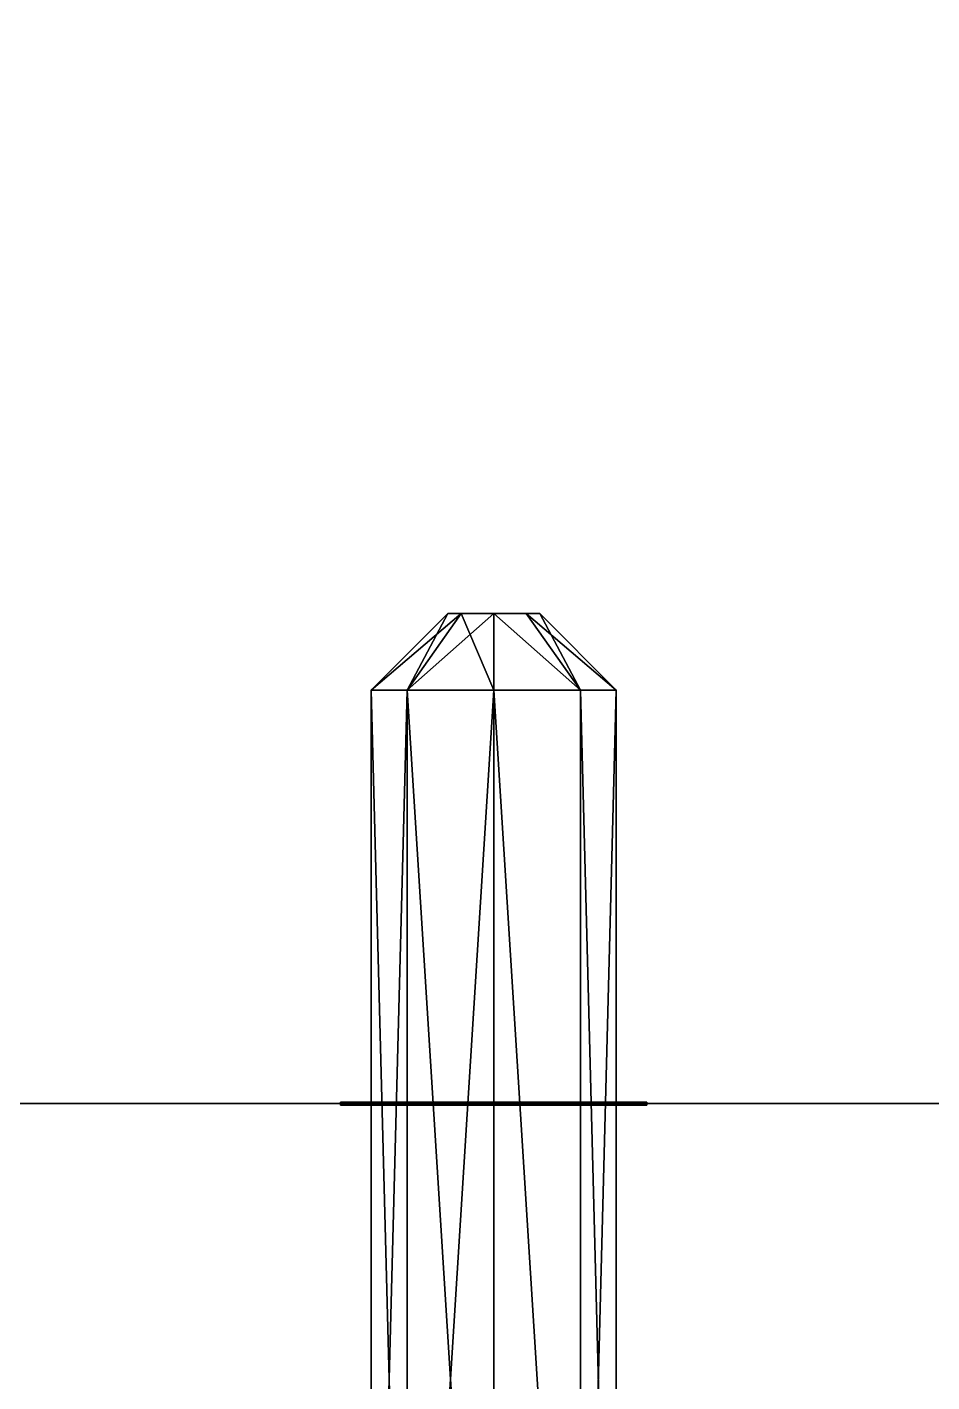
# Model space of a CAD drawing. Extents: x -150 to 2334, y -150 to 2984.
# Drawn here: x 1750.77 to 1780.3, y 767.37 to 811.61 of the extents above; entities that cross this region are included whole.
import ezdxf

# ---------------------------------------------------------------- set-up
doc = ezdxf.new("R2010")
doc.units = 0
for name, color, linetype in [('LAYER0', 7, 'CONTINUOUS'), ('LAYER108', 7, 'CONTINUOUS'), ('LAYER125', 7, 'CONTINUOUS'), ('LAYER142', 7, 'CONTINUOUS'), ('LAYER159', 7, 'CONTINUOUS'), ('LAYER21', 7, 'CONTINUOUS'), ('LAYER22', 251, 'CONTINUOUS'), ('LAYER243', 7, 'CONTINUOUS'), ('LAYER277', 7, 'CONTINUOUS'), ('LAYER310', 7, 'CONTINUOUS'), ('LAYER46', 7, 'CONTINUOUS'), ('LAYER47', 251, 'CONTINUOUS')]:
    doc.layers.add(name, color=color, linetype=linetype)

msp = doc.modelspace()

# ---------------------------------------------------------------- linework, layer by layer
at = {"layer": 'LAYER0', "invisible_edges": 1}
for points in [[(2334, 2984, -5), (-150, -150, -5), (-150, 2984, -5), (2334, 2984, -5)], [(-150, -150, -5), (2334, 2984, -5), (2334, -150, -5), (-150, -150, -5)], [(2334, -150), (-150, 2984), (-150, -150), (2334, -150)], [(-150, 2984), (2334, -150), (2334, 2984), (-150, 2984)]]:
    msp.add_3dface(points, dxfattribs=at)
at = {"layer": 'LAYER108', "invisible_edges": 1}
for points in [[(2139.4, 1489.128, 866), (1674, 776.4584, 866), (2139.4, 776.4584, 866), (2139.4, 1489.128, 866)], [(1674, 776.4584, 866), (2139.4, 1489.128, 866), (1674, 1489.128, 866), (1674, 776.4584, 866)], [(1674, 1489.128, 848), (2139.4, 776.4584, 848), (1674, 776.4584, 848), (1674, 1489.128, 848)], [(2139.4, 776.4584, 848), (1674, 1489.128, 848), (2139.4, 1489.128, 848), (2139.4, 776.4584, 848)], [(2139.4, 776.4584, 848), (1674, 776.4584, 866), (1674, 776.4584, 848), (2139.4, 776.4584, 848)], [(1674, 776.4584, 866), (2139.4, 776.4584, 848), (2139.4, 776.4584, 866), (1674, 776.4584, 866)]]:
    msp.add_3dface(points, dxfattribs=at)
at = {"layer": 'LAYER125', "invisible_edges": 1}
for points in [[(2139.4, 1489.128, 1934), (1674, 776.4584, 1934), (2139.4, 776.4584, 1934), (2139.4, 1489.128, 1934)], [(1674, 776.4584, 1934), (2139.4, 1489.128, 1934), (1674, 1489.128, 1934), (1674, 776.4584, 1934)], [(1674, 1489.128, 1916), (2139.4, 776.4584, 1916), (1674, 776.4584, 1916), (1674, 1489.128, 1916)], [(2139.4, 776.4584, 1916), (1674, 1489.128, 1916), (2139.4, 1489.128, 1916), (2139.4, 776.4584, 1916)], [(2139.4, 776.4584, 1916), (1674, 776.4584, 1934), (1674, 776.4584, 1916), (2139.4, 776.4584, 1916)], [(1674, 776.4584, 1934), (2139.4, 776.4584, 1916), (2139.4, 776.4584, 1934), (1674, 776.4584, 1934)]]:
    msp.add_3dface(points, dxfattribs=at)
at = {"layer": 'LAYER142', "invisible_edges": 1}
for points in [[(2139.4, 1489.128, 1184), (1614, 776.4584, 1184), (2139.4, 776.4584, 1184), (2139.4, 1489.128, 1184)], [(1614, 776.4584, 1184), (2139.4, 1489.128, 1184), (1614, 1489.128, 1184), (1614, 776.4584, 1184)], [(1614, 1489.128, 1166), (2139.4, 776.4584, 1166), (1614, 776.4584, 1166), (1614, 1489.128, 1166)], [(2139.4, 776.4584, 1166), (1614, 1489.128, 1166), (2139.4, 1489.128, 1166), (2139.4, 776.4584, 1166)], [(2139.4, 776.4584, 1166), (1614, 776.4584, 1184), (1614, 776.4584, 1166), (2139.4, 776.4584, 1166)], [(1614, 776.4584, 1184), (2139.4, 776.4584, 1166), (2139.4, 776.4584, 1184), (1614, 776.4584, 1184)]]:
    msp.add_3dface(points, dxfattribs=at)
at = {"layer": 'LAYER159', "invisible_edges": 1}
for points in [[(2139.4, 1489.128, 1578), (1614, 776.4584, 1578), (2139.4, 776.4584, 1578), (2139.4, 1489.128, 1578)], [(1614, 776.4584, 1578), (2139.4, 1489.128, 1578), (1614, 1489.128, 1578), (1614, 776.4584, 1578)], [(1614, 1489.128, 1560), (2139.4, 776.4584, 1560), (1614, 776.4584, 1560), (1614, 1489.128, 1560)], [(2139.4, 776.4584, 1560), (1614, 1489.128, 1560), (2139.4, 1489.128, 1560), (2139.4, 776.4584, 1560)], [(2139.4, 776.4584, 1560), (1614, 776.4584, 1578), (1614, 776.4584, 1560), (2139.4, 776.4584, 1560)], [(1614, 776.4584, 1578), (2139.4, 776.4584, 1560), (2139.4, 776.4584, 1578), (1614, 776.4584, 1578)]]:
    msp.add_3dface(points, dxfattribs=at)
at = {"layer": 'LAYER21'}
for points in [[(1762, 789.957, 857), (1764.939, 792.457, 858.0607), (1763.172, 789.957, 859.8284), (1762, 789.957, 857)], [(1764.5, 792.457, 857), (1764.939, 792.457, 858.0607), (1762, 789.957, 857), (1764.5, 792.457, 857)], [(1763.172, 789.957, 854.1716), (1764.5, 792.457, 857), (1762, 789.957, 857), (1763.172, 789.957, 854.1716)], [(1763.172, 789.957, 859.8284), (1764.5, 792.457, 857), (1762, 789.957, 857), (1763.172, 789.957, 859.8284)], [(1762, 789.957, 857), (1764.939, 792.457, 855.9393), (1763.172, 789.957, 854.1716), (1762, 789.957, 857)], [(1764.5, 792.457, 857), (1764.939, 792.457, 855.9393), (1762, 789.957, 857), (1764.5, 792.457, 857)], [(1764.5, 792.457, 857), (1763.172, 789.957, 854.1716), (1762, 789.957, 857), (1764.5, 792.457, 857)], [(1764.939, 792.457, 858.0607), (1766, 789.957, 861), (1763.172, 789.957, 859.8284), (1764.939, 792.457, 858.0607)], [(1764.939, 792.457, 855.9393), (1764.5, 792.457, 857), (1763.172, 789.957, 854.1716), (1764.939, 792.457, 855.9393)], [(1763.172, 789.957, 854.1716), (1766, 792.457, 855.5), (1764.939, 792.457, 855.9393), (1763.172, 789.957, 854.1716)], [(1766, 789.957, 853), (1766, 792.457, 855.5), (1763.172, 789.957, 854.1716), (1766, 789.957, 853)], [(1766, 789.957, 861), (1764.939, 792.457, 858.0607), (1763.172, 789.957, 859.8284), (1766, 789.957, 861)], [(1764.939, 792.457, 858.0607), (1764.5, 792.457, 857), (1763.172, 789.957, 859.8284), (1764.939, 792.457, 858.0607)], [(1764.939, 792.457, 855.9393), (1763.172, 789.957, 854.1716), (1764.5, 792.457, 857), (1764.939, 792.457, 855.9393)], [(1766, 792.457, 855.5), (1763.172, 789.957, 854.1716), (1764.939, 792.457, 855.9393), (1766, 792.457, 855.5)], [(1766, 789.957, 853), (1763.172, 789.957, 854.1716), (1766, 792.457, 855.5), (1766, 789.957, 853)], [(1764.5, 792.457, 857), (1767.061, 792.457, 858.0607), (1764.939, 792.457, 858.0607), (1764.5, 792.457, 857)], [(1764.5, 792.457, 857), (1767.5, 792.457, 857), (1767.061, 792.457, 858.0607), (1764.5, 792.457, 857)], [(1764.939, 792.457, 855.9393), (1767.5, 792.457, 857), (1764.5, 792.457, 857), (1764.939, 792.457, 855.9393)], [(1767.061, 792.457, 858.0607), (1764.939, 792.457, 855.9393), (1764.5, 792.457, 857), (1767.061, 792.457, 858.0607)], [(1766, 792.457, 858.5), (1764.5, 792.457, 857), (1764.939, 792.457, 858.0607), (1766, 792.457, 858.5)], [(1767.061, 792.457, 858.0607), (1764.5, 792.457, 857), (1766, 792.457, 858.5), (1767.061, 792.457, 858.0607)], [(1766, 792.457, 858.5), (1766, 789.957, 861), (1764.939, 792.457, 858.0607), (1766, 792.457, 858.5)], [(1764.939, 792.457, 858.0607), (1767.061, 792.457, 858.0607), (1766, 792.457, 858.5), (1764.939, 792.457, 858.0607)], [(1764.939, 792.457, 855.9393), (1767.061, 792.457, 855.9393), (1767.5, 792.457, 857), (1764.939, 792.457, 855.9393)], [(1766, 792.457, 855.5), (1767.061, 792.457, 855.9393), (1764.939, 792.457, 855.9393), (1766, 792.457, 855.5)], [(1766, 792.457, 858.5), (1764.939, 792.457, 858.0607), (1766, 789.957, 861), (1766, 792.457, 858.5)], [(1767.061, 792.457, 855.9393), (1764.939, 792.457, 855.9393), (1767.5, 792.457, 857), (1767.061, 792.457, 855.9393)], [(1766, 792.457, 855.5), (1764.939, 792.457, 855.9393), (1767.061, 792.457, 855.9393), (1766, 792.457, 855.5)], [(1767.5, 792.457, 857), (1764.939, 792.457, 855.9393), (1767.061, 792.457, 858.0607), (1767.5, 792.457, 857)], [(1768.828, 789.957, 859.8284), (1766, 792.457, 858.5), (1766, 789.957, 861), (1768.828, 789.957, 859.8284)], [(1767.061, 792.457, 858.0607), (1766, 792.457, 858.5), (1768.828, 789.957, 859.8284), (1767.061, 792.457, 858.0607)], [(1768.828, 789.957, 854.1716), (1766, 792.457, 855.5), (1767.061, 792.457, 855.9393), (1768.828, 789.957, 854.1716)], [(1766, 789.957, 853), (1766, 792.457, 855.5), (1768.828, 789.957, 854.1716), (1766, 789.957, 853)], [(1768.828, 789.957, 859.8284), (1767.5, 792.457, 857), (1767.061, 792.457, 858.0607), (1768.828, 789.957, 859.8284)], [(1770, 789.957, 857), (1767.061, 792.457, 855.9393), (1767.5, 792.457, 857), (1770, 789.957, 857)], [(1768.828, 789.957, 854.1716), (1767.061, 792.457, 855.9393), (1770, 789.957, 857), (1768.828, 789.957, 854.1716)], [(1770, 789.957, 857), (1767.5, 792.457, 857), (1768.828, 789.957, 859.8284), (1770, 789.957, 857)], [(1763.172, 789.957, 859.8284), (1762, 744.957, 857), (1763.172, 744.957, 859.8284), (1763.172, 789.957, 859.8284)], [(1762, 789.957, 857), (1762, 744.957, 857), (1763.172, 789.957, 859.8284), (1762, 789.957, 857)], [(1762, 789.957, 857), (1763.172, 744.957, 854.1716), (1762, 744.957, 857), (1762, 789.957, 857)], [(1763.172, 789.957, 854.1716), (1763.172, 744.957, 854.1716), (1762, 789.957, 857), (1763.172, 789.957, 854.1716)], [(1766, 789.957, 861), (1763.172, 744.957, 859.8284), (1766, 744.957, 861), (1766, 789.957, 861)], [(1763.172, 789.957, 859.8284), (1763.172, 744.957, 859.8284), (1766, 789.957, 861), (1763.172, 789.957, 859.8284)], [(1763.172, 789.957, 854.1716), (1766, 744.957, 853), (1763.172, 744.957, 854.1716), (1763.172, 789.957, 854.1716)], [(1766, 789.957, 853), (1766, 744.957, 853), (1763.172, 789.957, 854.1716), (1766, 789.957, 853)], [(1768.828, 744.957, 859.8284), (1766, 789.957, 861), (1766, 744.957, 861), (1768.828, 744.957, 859.8284)], [(1768.828, 789.957, 859.8284), (1766, 789.957, 861), (1768.828, 744.957, 859.8284), (1768.828, 789.957, 859.8284)], [(1768.828, 744.957, 854.1716), (1766, 789.957, 853), (1768.828, 789.957, 854.1716), (1768.828, 744.957, 854.1716)], [(1766, 744.957, 853), (1766, 789.957, 853), (1768.828, 744.957, 854.1716), (1766, 744.957, 853)], [(1768.828, 744.957, 859.8284), (1770, 789.957, 857), (1768.828, 789.957, 859.8284), (1768.828, 744.957, 859.8284)], [(1770, 744.957, 857), (1770, 789.957, 857), (1768.828, 744.957, 859.8284), (1770, 744.957, 857)], [(1770, 744.957, 857), (1768.828, 789.957, 854.1716), (1770, 789.957, 857), (1770, 744.957, 857)], [(1768.828, 744.957, 854.1716), (1768.828, 789.957, 854.1716), (1770, 744.957, 857), (1768.828, 744.957, 854.1716)]]:
    msp.add_3dface(points, dxfattribs=at)
at = {"layer": 'LAYER22'}
for points in [[(1761, 776.507, 862), (1761, 776.507, 852), (1761, 776.507, 862)], [(1761, 776.507, 862), (1761, 776.407, 862), (1761, 776.407, 862), (1761, 776.507, 862)], [(1761, 776.407, 862), (1761, 776.407, 852), (1761, 776.507, 852), (1761, 776.507, 862)], [(1761, 776.407, 852), (1771, 776.407, 852), (1771, 776.507, 852), (1761, 776.507, 852)], [(1761, 776.507, 852), (1771, 776.507, 852), (1771, 776.507, 862), (1761, 776.507, 862)], [(1761, 776.507, 862), (1771, 776.507, 862), (1771, 776.407, 862), (1761, 776.407, 862)], [(1771, 776.507, 852), (1771, 776.407, 852), (1771, 776.407, 852), (1771, 776.507, 852)], [(1771, 776.507, 862), (1771, 776.507, 852), (1771, 776.407, 852), (1771, 776.407, 862)], [(1771, 776.407, 852), (1771, 776.407, 852), (1761, 776.407, 852), (1771, 776.407, 852)], [(1771, 776.407, 862), (1771, 776.407, 852), (1761, 776.407, 852), (1761, 776.407, 862)]]:
    msp.add_3dface(points, dxfattribs=at)
at = {"layer": 'LAYER243', "invisible_edges": 1}
for points in [[(2164, 776.458), (1614, 758.458), (1614, 776.458), (2164, 776.458)], [(1614, 758.458), (2164, 776.458), (2164, 758.458), (1614, 758.458)], [(2164, 758.458, 2350), (1614, 776.458, 2350), (1614, 758.458, 2350), (2164, 758.458, 2350)], [(1614, 776.458, 2350), (2164, 758.458, 2350), (2164, 776.458, 2350), (1614, 776.458, 2350)], [(1614, 776.458, 2350), (2164, 776.458), (1614, 776.458), (1614, 776.458, 2350)], [(2164, 776.458), (1614, 776.458, 2350), (2164, 776.458, 2350), (2164, 776.458)]]:
    msp.add_3dface(points, dxfattribs=at)
at = {"layer": 'LAYER277', "invisible_edges": 1}
for points in [[(2164, 776.455, 80), (1614, 1489.125, 80), (2164, 1489.125, 80), (2164, 776.455, 80)], [(1614, 1489.125, 80), (2164, 776.455, 80), (1614, 776.455, 80), (1614, 1489.125, 80)], [(1614, 776.455, 98), (2164, 1489.125, 98), (1614, 1489.125, 98), (1614, 776.455, 98)], [(2164, 1489.125, 98), (1614, 776.455, 98), (2164, 776.455, 98), (2164, 1489.125, 98)], [(2164, 776.455, 80), (1614, 776.455, 98), (1614, 776.455, 80), (2164, 776.455, 80)], [(1614, 776.455, 98), (2164, 776.455, 80), (2164, 776.455, 98), (1614, 776.455, 98)]]:
    msp.add_3dface(points, dxfattribs=at)
at = {"layer": 'LAYER310', "invisible_edges": 1}
for points in [[(2164, 1489.125, 2349), (1614, 776.455, 2349), (2164, 776.455, 2349), (2164, 1489.125, 2349)], [(1614, 776.455, 2349), (2164, 1489.125, 2349), (1614, 1489.125, 2349), (1614, 776.455, 2349)], [(1614, 1489.125, 2331), (2164, 776.455, 2331), (1614, 776.455, 2331), (1614, 1489.125, 2331)], [(2164, 776.455, 2331), (1614, 1489.125, 2331), (2164, 1489.125, 2331), (2164, 776.455, 2331)], [(2164, 776.455, 2331), (1614, 776.455, 2349), (1614, 776.455, 2331), (2164, 776.455, 2331)], [(1614, 776.455, 2349), (2164, 776.455, 2331), (2164, 776.455, 2349), (1614, 776.455, 2349)]]:
    msp.add_3dface(points, dxfattribs=at)
at = {"layer": 'LAYER46'}
for points in [[(1762, 789.957, 1925), (1764.939, 792.457, 1926.061), (1763.172, 789.957, 1927.828), (1762, 789.957, 1925)], [(1764.5, 792.457, 1925), (1764.939, 792.457, 1926.061), (1762, 789.957, 1925), (1764.5, 792.457, 1925)], [(1763.172, 789.957, 1922.172), (1764.5, 792.457, 1925), (1762, 789.957, 1925), (1763.172, 789.957, 1922.172)], [(1763.172, 789.957, 1927.828), (1764.5, 792.457, 1925), (1762, 789.957, 1925), (1763.172, 789.957, 1927.828)], [(1762, 789.957, 1925), (1764.939, 792.457, 1923.939), (1763.172, 789.957, 1922.172), (1762, 789.957, 1925)], [(1764.5, 792.457, 1925), (1764.939, 792.457, 1923.939), (1762, 789.957, 1925), (1764.5, 792.457, 1925)], [(1764.5, 792.457, 1925), (1763.172, 789.957, 1922.172), (1762, 789.957, 1925), (1764.5, 792.457, 1925)], [(1764.939, 792.457, 1926.061), (1766, 789.957, 1929), (1763.172, 789.957, 1927.828), (1764.939, 792.457, 1926.061)], [(1764.939, 792.457, 1923.939), (1764.5, 792.457, 1925), (1763.172, 789.957, 1922.172), (1764.939, 792.457, 1923.939)], [(1763.172, 789.957, 1922.172), (1766, 792.457, 1923.5), (1764.939, 792.457, 1923.939), (1763.172, 789.957, 1922.172)], [(1766, 789.957, 1921), (1766, 792.457, 1923.5), (1763.172, 789.957, 1922.172), (1766, 789.957, 1921)], [(1766, 789.957, 1929), (1764.939, 792.457, 1926.061), (1763.172, 789.957, 1927.828), (1766, 789.957, 1929)], [(1764.939, 792.457, 1926.061), (1764.5, 792.457, 1925), (1763.172, 789.957, 1927.828), (1764.939, 792.457, 1926.061)], [(1764.939, 792.457, 1923.939), (1763.172, 789.957, 1922.172), (1764.5, 792.457, 1925), (1764.939, 792.457, 1923.939)], [(1766, 792.457, 1923.5), (1763.172, 789.957, 1922.172), (1764.939, 792.457, 1923.939), (1766, 792.457, 1923.5)], [(1766, 789.957, 1921), (1763.172, 789.957, 1922.172), (1766, 792.457, 1923.5), (1766, 789.957, 1921)], [(1764.5, 792.457, 1925), (1767.061, 792.457, 1926.061), (1764.939, 792.457, 1926.061), (1764.5, 792.457, 1925)], [(1764.5, 792.457, 1925), (1767.5, 792.457, 1925), (1767.061, 792.457, 1926.061), (1764.5, 792.457, 1925)], [(1764.939, 792.457, 1923.939), (1767.5, 792.457, 1925), (1764.5, 792.457, 1925), (1764.939, 792.457, 1923.939)], [(1767.061, 792.457, 1926.061), (1764.939, 792.457, 1923.939), (1764.5, 792.457, 1925), (1767.061, 792.457, 1926.061)], [(1766, 792.457, 1926.5), (1764.5, 792.457, 1925), (1764.939, 792.457, 1926.061), (1766, 792.457, 1926.5)], [(1767.061, 792.457, 1926.061), (1764.5, 792.457, 1925), (1766, 792.457, 1926.5), (1767.061, 792.457, 1926.061)], [(1766, 792.457, 1926.5), (1766, 789.957, 1929), (1764.939, 792.457, 1926.061), (1766, 792.457, 1926.5)], [(1764.939, 792.457, 1926.061), (1767.061, 792.457, 1926.061), (1766, 792.457, 1926.5), (1764.939, 792.457, 1926.061)], [(1764.939, 792.457, 1923.939), (1767.061, 792.457, 1923.939), (1767.5, 792.457, 1925), (1764.939, 792.457, 1923.939)], [(1766, 792.457, 1923.5), (1767.061, 792.457, 1923.939), (1764.939, 792.457, 1923.939), (1766, 792.457, 1923.5)], [(1766, 792.457, 1926.5), (1764.939, 792.457, 1926.061), (1766, 789.957, 1929), (1766, 792.457, 1926.5)], [(1767.061, 792.457, 1923.939), (1764.939, 792.457, 1923.939), (1767.5, 792.457, 1925), (1767.061, 792.457, 1923.939)], [(1766, 792.457, 1923.5), (1764.939, 792.457, 1923.939), (1767.061, 792.457, 1923.939), (1766, 792.457, 1923.5)], [(1767.5, 792.457, 1925), (1764.939, 792.457, 1923.939), (1767.061, 792.457, 1926.061), (1767.5, 792.457, 1925)], [(1768.828, 789.957, 1927.828), (1766, 792.457, 1926.5), (1766, 789.957, 1929), (1768.828, 789.957, 1927.828)], [(1767.061, 792.457, 1926.061), (1766, 792.457, 1926.5), (1768.828, 789.957, 1927.828), (1767.061, 792.457, 1926.061)], [(1768.828, 789.957, 1922.172), (1766, 792.457, 1923.5), (1767.061, 792.457, 1923.939), (1768.828, 789.957, 1922.172)], [(1766, 789.957, 1921), (1766, 792.457, 1923.5), (1768.828, 789.957, 1922.172), (1766, 789.957, 1921)], [(1768.828, 789.957, 1927.828), (1767.5, 792.457, 1925), (1767.061, 792.457, 1926.061), (1768.828, 789.957, 1927.828)], [(1770, 789.957, 1925), (1767.061, 792.457, 1923.939), (1767.5, 792.457, 1925), (1770, 789.957, 1925)], [(1768.828, 789.957, 1922.172), (1767.061, 792.457, 1923.939), (1770, 789.957, 1925), (1768.828, 789.957, 1922.172)], [(1770, 789.957, 1925), (1767.5, 792.457, 1925), (1768.828, 789.957, 1927.828), (1770, 789.957, 1925)], [(1763.172, 789.957, 1927.828), (1762, 744.957, 1925), (1763.172, 744.957, 1927.828), (1763.172, 789.957, 1927.828)], [(1762, 789.957, 1925), (1762, 744.957, 1925), (1763.172, 789.957, 1927.828), (1762, 789.957, 1925)], [(1762, 789.957, 1925), (1763.172, 744.957, 1922.172), (1762, 744.957, 1925), (1762, 789.957, 1925)], [(1763.172, 789.957, 1922.172), (1763.172, 744.957, 1922.172), (1762, 789.957, 1925), (1763.172, 789.957, 1922.172)], [(1766, 789.957, 1929), (1763.172, 744.957, 1927.828), (1766, 744.957, 1929), (1766, 789.957, 1929)], [(1763.172, 789.957, 1927.828), (1763.172, 744.957, 1927.828), (1766, 789.957, 1929), (1763.172, 789.957, 1927.828)], [(1763.172, 789.957, 1922.172), (1766, 744.957, 1921), (1763.172, 744.957, 1922.172), (1763.172, 789.957, 1922.172)], [(1766, 789.957, 1921), (1766, 744.957, 1921), (1763.172, 789.957, 1922.172), (1766, 789.957, 1921)], [(1768.828, 744.957, 1927.828), (1766, 789.957, 1929), (1766, 744.957, 1929), (1768.828, 744.957, 1927.828)], [(1768.828, 789.957, 1927.828), (1766, 789.957, 1929), (1768.828, 744.957, 1927.828), (1768.828, 789.957, 1927.828)], [(1768.828, 744.957, 1922.172), (1766, 789.957, 1921), (1768.828, 789.957, 1922.172), (1768.828, 744.957, 1922.172)], [(1766, 744.957, 1921), (1766, 789.957, 1921), (1768.828, 744.957, 1922.172), (1766, 744.957, 1921)], [(1768.828, 744.957, 1927.828), (1770, 789.957, 1925), (1768.828, 789.957, 1927.828), (1768.828, 744.957, 1927.828)], [(1770, 744.957, 1925), (1770, 789.957, 1925), (1768.828, 744.957, 1927.828), (1770, 744.957, 1925)], [(1770, 744.957, 1925), (1768.828, 789.957, 1922.172), (1770, 789.957, 1925), (1770, 744.957, 1925)], [(1768.828, 744.957, 1922.172), (1768.828, 789.957, 1922.172), (1770, 744.957, 1925), (1768.828, 744.957, 1922.172)]]:
    msp.add_3dface(points, dxfattribs=at)
at = {"layer": 'LAYER47'}
for points in [[(1761, 776.507, 1930), (1761, 776.507, 1920), (1761, 776.507, 1930)], [(1761, 776.507, 1930), (1761, 776.407, 1930), (1761, 776.407, 1930), (1761, 776.507, 1930)], [(1761, 776.407, 1930), (1761, 776.407, 1920), (1761, 776.507, 1920), (1761, 776.507, 1930)], [(1761, 776.407, 1920), (1771, 776.407, 1920), (1771, 776.507, 1920), (1761, 776.507, 1920)], [(1761, 776.507, 1920), (1771, 776.507, 1920), (1771, 776.507, 1930), (1761, 776.507, 1930)], [(1761, 776.507, 1930), (1771, 776.507, 1930), (1771, 776.407, 1930), (1761, 776.407, 1930)], [(1771, 776.507, 1920), (1771, 776.407, 1920), (1771, 776.407, 1920), (1771, 776.507, 1920)], [(1771, 776.507, 1930), (1771, 776.507, 1920), (1771, 776.407, 1920), (1771, 776.407, 1930)], [(1771, 776.407, 1920), (1771, 776.407, 1920), (1761, 776.407, 1920), (1771, 776.407, 1920)], [(1771, 776.407, 1930), (1771, 776.407, 1920), (1761, 776.407, 1920), (1761, 776.407, 1930)]]:
    msp.add_3dface(points, dxfattribs=at)

doc.saveas('drawing.dxf')
